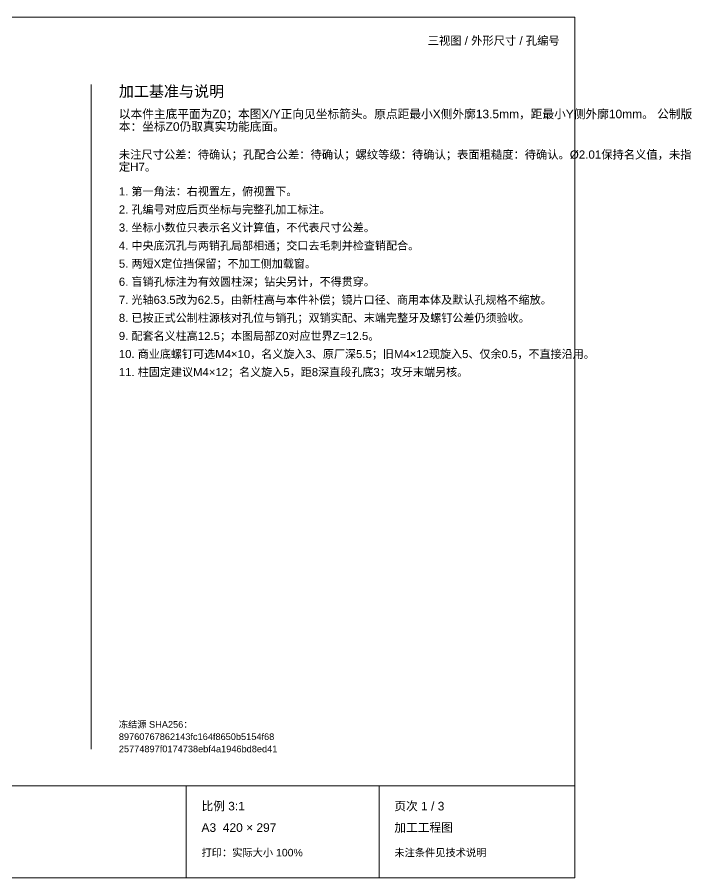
# Paper-space layout '01_三视图' of a CAD drawing. Header units: millimetres. Extents: x 8 to 450, y 8 to 289.
# Drawn here: x 229.8 to 450.2, y 8 to 289 of the extents above; entities that cross this region are included whole.
import ezdxf
from ezdxf.enums import TextEntityAlignment as Align

# ---------------------------------------------------------------- set-up
doc = ezdxf.new("R2010")
doc.units = ezdxf.units.MM
doc.layers.add('ANNOTATIONS', color=7, linetype='CONTINUOUS', lineweight=18)
doc.styles.add('CJK', font='Arial Unicode.ttf')

psp = doc.layouts.new('01_三视图')

# ---------------------------------------------------------------- linework, layer by layer
at = {"layer": 'ANNOTATIONS'}
for p, q in [((412, 289), (8, 289)), ((412, 8), (412, 289)), ((254, 50), (254, 267)), ((8, 38), (412, 38)), ((285, 8), (285, 38)), ((348, 8), (348, 38)), ((8, 8), (412, 8))]:
    psp.add_line(p, q, dxfattribs=at)

# ---------------------------------------------------------------- texts
at = {"layer": 'ANNOTATIONS', "style": 'CJK'}
psp.add_text('三视图 / 外形尺寸 / 孔编号', height=2.7, dxfattribs=at).set_placement((407, 280), align=Align.RIGHT)
for s, height, p in [('加工基准与说明', 3.6, (263, 263)), ('以本件主底平面为Z0；本图X/Y正向见坐标箭头。原点距最小X侧外廓13.5mm，距最小Y侧外廓10mm。 公制版', 2.8, (263, 256)), ('本：坐标Z0仍取真实功能底面。', 2.8, (263, 251.9)), ('未注尺寸公差：待确认；孔配合公差：待确认；螺纹等级：待确认；表面粗糙度：待确认。Ø2.01保持名义值，未指', 2.7, (263, 242.8)), ('定H7。', 2.7, (263, 238.8)), ('1. 第一角法：右视置左，俯视置下。', 2.65, (263, 230.8)), ('2. 孔编号对应后页坐标与完整孔加工标注。', 2.65, (263, 224.9)), ('3. 坐标小数位只表示名义计算值，不代表尺寸公差。', 2.65, (263, 219)), ('4. 中央底沉孔与两销孔局部相通；交口去毛刺并检查销配合。', 2.65, (263, 213.1)), ('5. 两短X定位挡保留；不加工侧加载窗。', 2.65, (263, 207.2)), ('6. 盲销孔标注为有效圆柱深；钻尖另计，不得贯穿。', 2.65, (263, 201.3)), ('7. 光轴63.5改为62.5，由新柱高与本件补偿；镜片口径、商用本体及默认孔规格不缩放。', 2.65, (263, 195.4)), ('8. 已按正式公制柱源核对孔位与销孔；双销实配、末端完整牙及螺钉公差仍须验收。', 2.65, (263, 189.5)), ('9. 配套名义柱高12.5；本图局部Z0对应世界Z=12.5。', 2.65, (263, 183.6)), ('10. 商业底螺钉可选M4×10，名义旋入3、原厂深5.5；旧M4×12现旋入5、仅余0.5，不直接沿用。', 2.65, (263, 177.7)), ('11. 柱固定建议M4×12；名义旋入5，距8深直段孔底3；攻牙末端另核。', 2.65, (263, 171.8)), ('冻结源 SHA256：', 2.15, (263, 57)), ('89760767862143fc164f8650b5154f68', 2.15, (263, 53)), ('25774897f0174738ebf4a1946bd8ed41', 2.15, (263, 49)), ('比例 3:1', 2.8, (290, 30)), ('页次 1 / 3', 2.8, (353, 30)), ('A3  420 × 297', 2.8, (290, 23)), ('加工工程图', 2.8, (353, 23)), ('打印：实际大小 100%', 2.45, (290, 15)), ('未注条件见技术说明', 2.45, (353, 15))]:
    psp.add_text(s, height=height, dxfattribs=at).set_placement(p)

doc.saveas('drawing.dxf')
